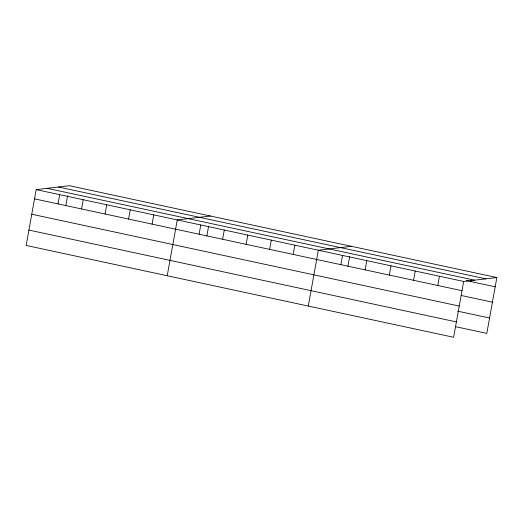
<?xml version="1.0" encoding="UTF-8"?>
<svg xmlns="http://www.w3.org/2000/svg" width="523" height="523" viewBox="0 0 523 523"><rect width="100%" height="100%" fill="white"/><g stroke="black" fill="none" stroke-linecap="round" stroke-linejoin="round"><path stroke-width="0.78" d="M496.85 277.556L69.369 185.717L36.198 189.614L26.15 245.444L453.631 337.283L463.672 281.452L496.85 277.556L486.802 333.386L455.546 326.672M58.04 203.911L59.707 194.667M65.774 205.722L67.572 195.733M81.555 208.958L83.216 199.714M105.064 214.012L106.731 204.768M128.58 219.065L130.24 209.821M152.088 224.112L153.749 214.868M167.216 275.752L177.264 219.922L210.442 216.025M199.113 234.219L200.773 224.975M206.84 236.03L208.638 226.041M222.621 239.266L224.289 230.022M246.13 244.319L247.797 235.075M269.646 249.373L271.306 240.129M293.155 254.42L294.822 245.176M308.282 306.06L318.33 250.229L351.508 246.333M340.891 264.677L342.552 255.433M347.906 266.338L349.704 256.348M365.113 269.881L366.78 260.637M389.341 275.085L391.001 265.841M413.562 280.289L415.223 271.045M437.784 285.493L439.451 276.249M470.962 281.596L471.243 280.06M58.426 187.005L485.9 278.844M47.142 188.326L474.623 280.171M466.274 280.59L495.189 286.8M36.198 189.614L463.672 281.452M34.531 198.858L462.012 290.696M461.162 295.462L492.418 302.176M31.766 214.227L459.246 306.073M457.533 311.133L489.574 318.017M28.915 230.068L456.396 321.913"/></g></svg>
